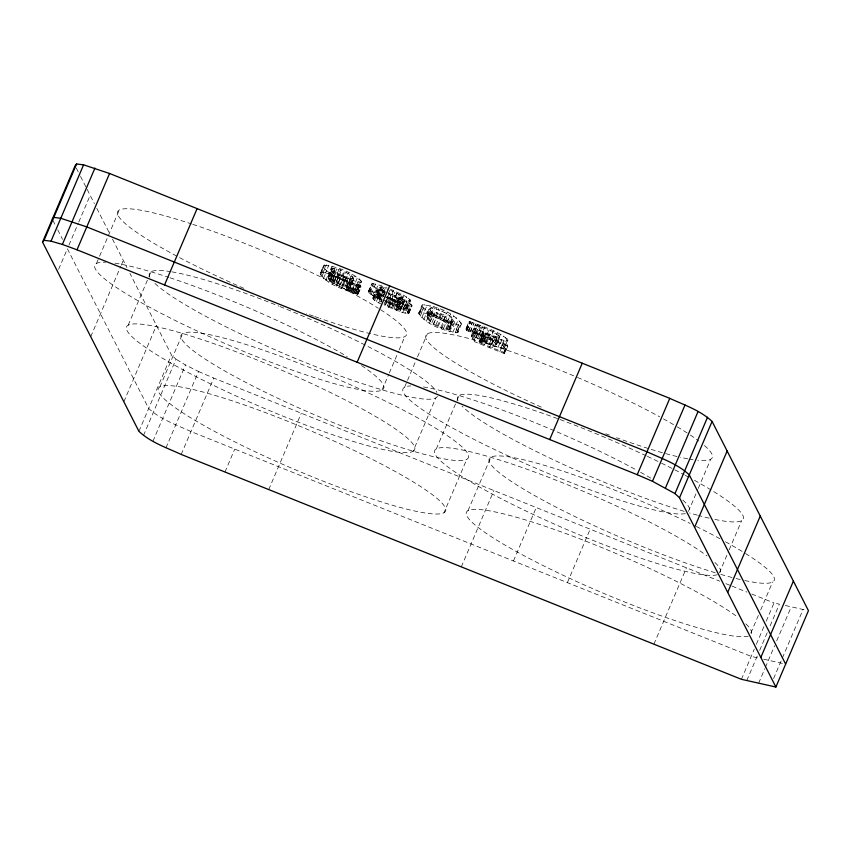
<?xml version="1.0" encoding="UTF-8"?>
<svg xmlns="http://www.w3.org/2000/svg" width="851" height="851" viewBox="0 0 851 851"><rect width="100%" height="100%" fill="white"/><g stroke="black" fill="none" stroke-linecap="round" stroke-linejoin="round"><path stroke-width="0.64" stroke-dasharray="4.25 3.19" d="M426.83 316.859L430.095 308.434L431.393 307.732L436.574 308.902L446.392 313.328L451.094 316.859L453.306 320.401L449.605 329.326C441.254 328.56 431.042 324.656 426.83 316.859L430.095 308.434M450.041 328.826C447.03 320.274 435.552 316.466 427.276 315.572L426.84 316.061M331.507 270.799C338.804 279.032 350.293 281.851 360.356 285.532L361.111 287.021L357.856 294.648C344.74 289.329 328.401 285.936 320.221 273.799L323.72 265.246C336.73 266.14 352.463 272.192 361.632 281.713L357.899 289.797C347.389 288.67 337.379 283.649 328.252 278.437L331.507 270.799C340.645 276.022 350.644 281.043 361.154 282.16L361.632 281.713M320.221 273.799L323.72 265.246M461.423 323.88L457.891 332.39C444.148 331.401 426.957 325.125 418.703 313.381L422.234 304.86C435.978 305.849 453.168 312.147 461.423 323.88L461.146 324.763C447.403 323.763 430.212 317.487 421.958 305.743L422.234 304.86M457.891 332.39L458.168 331.507C449.913 319.785 432.723 313.487 418.979 312.498M58.634 269.267L67.378 248.769L148.68 408.437C160.499 419.564 176.487 424.83 190.975 431.531L751.199 656.408L758.954 658.142M68.931 245.131L78.26 223.27M78.771 222.047L90.174 195.336M96.471 263.48L99.067 257.417M99.588 256.194L119.268 210.048M90.738 336.719L120.704 266.448M121.225 265.235L123.299 260.385M128.193 325.188L148.404 277.83M148.914 276.607L150.989 271.756M123.863 401.768L156.424 325.433M138.915 431.34L171.476 354.995L129.926 273.394M159.914 386.897L182.71 333.464M143.457 435.542L176.019 359.207L171.476 354.995M152.925 441.286L185.486 364.951L176.019 359.207M165.966 447.839L198.528 371.493L185.486 364.951M181.21 454.434L213.771 378.089L719.744 581.19M224.972 472.007L234.738 449.105M320.465 272.884L321.433 272.416L324.688 264.778M320.678 275.181L323.933 267.544L323.476 266.161M321.433 272.416L323.103 272.405L326.358 264.778M321.763 276.745L325.018 269.107L323.933 267.544M323.103 272.405L325.539 272.863L328.794 265.235M323.486 278.426L326.741 270.788L325.018 269.107M325.848 280.213L329.103 272.586L326.741 270.788M325.539 272.863L328.763 273.788L332.018 266.15M328.284 276.043L331.805 268.076C339.453 269.32 348.708 272.129 353.676 278.309L350.208 286.308L345.506 285.542L336.209 281.798L330.911 278.905L328.412 276.586L331.805 268.076M328.412 276.586L331.539 268.405M328.55 275.713L329.231 275.607L332.486 267.969M328.911 277.277L332.167 269.65L331.667 268.948M329.231 275.607L330.316 275.713L333.581 268.076M357.856 294.648L357.101 293.159C347.314 289.765 336.847 286.638 329.039 279.596L333.007 270.416L332.167 269.65M329.497 279.234L332.752 271.607M328.837 282.117L332.092 274.49L329.103 272.586M330.316 275.713L331.762 276.032L335.028 268.405M330.911 278.905L334.166 271.267L333.007 270.416M330.241 280.809L336.028 267.544M330.901 280.064L334.156 272.426M331.762 276.032L333.539 276.564L336.794 268.927M332.422 279.83L335.677 272.203L334.166 271.267M331.879 282.085L335.134 274.458M332.464 280.915L335.72 273.288M332.422 284.117L335.677 276.479L332.092 274.49M334.198 280.809L338.889 269.661M334.188 281.798L337.443 274.171M333.932 283.426L337.187 275.798M328.763 273.788L337.57 277.032L340.825 269.395M336.209 281.798L339.464 274.16L335.677 272.203M336.039 282.692L339.304 275.064M333.539 276.564L338.049 278.224L341.304 270.597M336.4 284.819L339.655 277.192M336.56 286.17L339.815 278.532L335.677 276.479M337.996 283.585L341.251 275.947M338.443 282.809L341.698 275.171L339.464 274.16M350.421 285.936L347.868 283.043L340.591 279.277L343.847 271.65M358.377 289.34C355.197 283.468 347.293 281.862 341.762 278.766L345.017 271.129M339.262 286.255L343.293 276.83M340.911 283.83L344.166 276.192L351.867 278.734L353.676 278.309M342.836 280.287L346.091 272.65M342.187 285.351L345.442 277.713M341.24 288.287L344.495 280.649L339.815 278.532M344.804 281.255L348.059 273.618M343.4 284.798L346.655 277.16M345.538 280.436L348.793 272.799M342.506 287.734L345.761 280.096M346.485 282.17L349.74 274.543M345.506 285.542L348.761 277.905M346.229 286.915L351.123 275.416M348.889 282.043L352.144 274.416M347.251 286.064L350.506 278.426M346.155 289.255L349.41 281.617M348.963 283.872L352.218 276.235M346.474 290.468L349.729 282.83L361.111 287.021M348.612 286.361L351.867 278.734L353.463 278.671L350.208 286.308M349.761 284.638L353.016 277M347.665 289.851L350.92 282.224M347.953 291.053L353.516 277.724M349.708 288.159L352.963 280.522M351.814 283.596L355.069 275.958M349.144 290.425L352.399 282.787M349.421 291.627L352.676 283.989M350.58 290.957L353.835 283.33M350.878 292.18L354.133 284.542M352.633 289.074L357.494 277.394M351.974 291.467L355.229 283.83M352.325 292.712L355.58 285.085M268.746 489.57L301.307 413.224M353.325 291.936L356.58 284.308M356.112 286.34L359.367 278.702M355.005 289.648L358.26 282.021M353.761 293.233L357.016 285.606M354.633 292.382L357.888 284.745M357.431 287.51L360.696 279.873M356.771 289.893L360.037 282.266M355.154 293.733L358.409 286.096M355.888 292.787L359.143 285.159M358.207 288.542L361.462 280.904M357.899 289.797L361.154 282.16M356.516 294.201L360.356 285.532M357.218 293.393L360.473 285.766M357.473 293.903L360.728 286.276M357.739 294.414L360.994 286.787M381.61 304.19C370.493 299.658 370.6 295.127 382.365 300.243L371.047 294.499L368.345 291.499L372.227 283.585L378.142 284.777L387.152 288.01M368.419 292.138L371.6 283.872M368.345 291.499L372.227 283.585M368.919 292.818L372.185 285.191L371.674 284.5M368.972 291.212L370.281 291.276L373.536 283.638M369.802 293.616L373.057 285.979L372.185 285.191M371.047 294.499L375.525 284.043M372.653 295.488L375.908 287.861L373.057 285.979M370.281 291.276L374.876 292.414L378.142 284.777M372.738 298.158L376.312 290.287L385.62 292.606M372.812 298.573L376.312 290.287M373.749 297.871L377.004 290.234M373.451 299.371L377.855 288.936L375.908 287.861M374.812 297.999L378.067 290.361M384.96 292.818L382.163 299.361L376.61 295.552L380.11 287.234L387.45 289.138M374.663 300.339L380.11 287.234M376.525 295.106L377.578 294.85L381.301 285.819M376.238 298.307L380.312 288.521L379.78 287.478M376.876 297.722L380.131 290.085L377.855 288.936M377.844 296.829L381.099 289.191L380.312 288.521M377.578 294.85L378.706 295.031L381.961 287.393M376.44 301.467L379.695 293.829L375.993 290.521M377.972 298.775L381.227 291.148M378.961 297.595L382.216 289.957L381.099 289.191M378.706 295.031L380.206 295.425L383.461 287.787M379.461 298.946L382.716 291.308L380.131 290.085M374.876 292.414L381.759 294.808L385.024 287.181M380.014 299.424L383.663 290.808L382.216 289.957M378.78 302.765L382.046 295.137L379.695 293.829M385.29 288.372L382.035 295.999L380.206 295.425M384.216 293.414L380.759 301.648L384.216 293.414L384.843 293.404M381.152 302.158L382.078 299.978M389.939 290.117L386.684 297.744L395.353 301.711L399.162 304.605C395.343 306.488 388.599 301.52 384.195 300.318M386.482 301.328L389.737 293.691L387.45 292.68M384.865 296.563L388.067 298.052L384.812 305.69L402.651 312.636L408.82 313.562L412.075 305.935L410.831 304.137L399.704 298.265L396.449 305.892L406.459 310.998L408.82 313.562M385.599 304.945L388.854 297.307L387.322 296.52L384.067 304.147L395.96 309.232L400.747 310.03L404.002 302.392L400.63 299.509L388.747 294.446L385.492 302.073L397.374 307.147L400.747 310.03M387.439 302.786L390.694 295.148M389.258 298.807L392.513 291.18L390.8 290.468M387.12 296.925L390.364 298.265L393.619 290.627L404.012 295.478L409.746 299.19L410.565 300.605L405.108 313.338M387.386 305.796L390.641 298.158L388.854 297.307M389.045 302.392L392.3 294.754C395.109 295.244 400.342 299.031 402.417 296.978L400.066 294.925L392.513 291.18M389.694 303.658L392.949 296.031M388.386 307.254L394.821 292.191M389.428 306.69L392.683 299.052L400.853 302.126L404.002 302.392M391.556 303.36L394.811 295.733M392.003 304.615L396.853 293.159M396.449 305.892L405.076 308.509L407.31 308.243L403.268 304.52L394.268 299.967L397.523 292.329M391.715 307.626L394.97 299.999M393.726 304.147L396.981 296.51M392.354 308.881L398.608 294.074M394.045 305.509L397.3 297.871M394.002 308.519L398.811 297.095M396.811 302.562L400.066 294.925M397.725 301.584L400.981 293.946M395.843 306.36L399.098 298.722M397.066 305.126L400.321 297.488M397.928 303.328L401.183 295.691M395.96 309.232L399.215 301.605M397.374 307.147L401.97 296.371M396.279 310.413L399.534 302.775L408.363 305.7L412.075 305.935M398.917 305.286L402.417 296.978M399.247 305.052L402.502 297.414M397.598 309.764L400.853 302.126M398.64 307.881L402.215 299.403M399.183 306.86L404.012 295.478M398.896 310.104L402.863 300.903M400.278 309.115L403.544 301.488M399.704 311.668L404.48 300.477M400.481 310.243L404.789 299.988L410.565 300.605M403.268 304.52L406.523 296.882M403.502 308.168L406.757 300.541M403.246 309.147L406.501 301.509M405.172 305.754L408.427 298.127M402.651 312.636L405.906 305.009M405.076 308.509L408.331 300.882M405.002 310.115L408.257 302.477M406.48 306.817L409.746 299.19M406.246 308.636L409.501 301.009M406.991 308.551L410.448 300.084M406.459 310.998L409.714 303.36M407.576 311.774L410.831 304.137M406.98 313.721L410.235 306.094M408.342 312.445L411.597 304.807M408.225 313.806L411.48 306.169M408.778 313.008L412.033 305.371M382.067 390.003L388.801 374.206M389.311 372.993L398.64 351.133M399.162 349.921L404.853 336.56M418.703 313.381L421.958 305.743M419.958 312.04L423.213 304.413M419.139 314.7L422.394 307.062M421.639 312.019L424.894 304.392M420.171 316.253L423.426 308.626M421.724 317.88L427.276 304.796M423.787 319.55L427.042 311.913M427.085 313.274L430.34 305.637M427.276 315.572L430.532 307.934M428.138 315.37L431.393 307.732M427.245 317.955L430.5 310.317L430.085 309.221M426.362 321.284L429.617 313.647M429.425 315.466L432.691 307.828M428.01 319.189L431.266 311.551L430.5 310.317M430.829 314.54L434.084 306.903M429.042 320.401L432.297 312.764L431.266 311.551M431.159 315.859L434.414 308.222M429.447 323.072L432.702 315.434M430.34 321.593L433.595 313.966L432.297 312.764M433.319 316.54L436.574 308.902M431.914 322.774L435.169 315.136L433.595 313.966M404.597 387.216L417.022 358.058M417.543 356.846L427.383 333.773M435.265 316.242L438.52 308.605M435.914 317.519L439.169 309.892M432.999 324.891L436.255 317.253M433.744 323.933L436.999 316.295L435.169 315.136M435.861 325.082L441.86 311.03M439.797 318.136L443.052 310.509M437.052 326.741L440.307 319.114M438.254 326.22L444.275 312.179M443.137 320.965L446.392 313.328M443.85 319.997L447.105 312.36M440.924 327.358L444.179 319.721L450.711 321.795L453.306 321.199M441.573 328.635L444.828 321.008M444.967 322.125L448.232 314.487M443.541 328.348L446.796 320.71M446.541 323.306L449.796 315.668M447.413 321.816L450.668 314.189M445.711 329.039L448.966 321.401M447.839 324.497L451.094 316.859M446.009 330.337L449.264 322.71M447.445 329.433L452.126 318.072M450.498 323.603L453.753 315.966M449.636 326.944L452.892 319.306M448.743 329.528L451.998 321.891M449.605 329.326L453.306 320.401M449.764 331.613L453.019 323.976M453.083 325.337L456.338 317.7M452.828 332.454L458.412 319.38M456.71 328.635L459.965 320.997M455.211 332.869L458.466 325.231M457.742 330.199L460.997 322.561M456.902 332.847L460.157 325.21M413.022 451.37A156.573 20.977 23.1 0 0 219.313 345.58A156.573 20.977 23.1 0 0 179.487 367.887A156.573 20.977 23.1 0 0 413.022 451.37L435.818 397.928M469.124 321.295L469.954 322.944C480.124 326.667 491.41 329.38 499.792 336.432L498.516 337.198L492.889 335.677L474.571 327.997L471.316 335.624L489.633 343.315L495.261 344.836L496.537 344.07C488.155 337.017 476.868 334.305 466.699 330.571L465.859 328.933L469.124 321.295C482.368 326.486 497.016 330.305 507.909 339.687L504.143 348.463L494.761 346.378L479.528 340.283L482.783 332.645L501.282 339.783L506.058 340.847L508.015 340.443M465.997 329.188L469.252 321.55M466.284 329.752L469.539 322.114M466.571 330.316L469.826 322.689M466.699 330.571L469.954 322.944M465.859 328.933L467.412 329.454L470.667 321.827M468.444 331.124L471.699 323.486M467.412 329.454L469.071 330.039L472.326 322.401M470.209 331.699L473.464 324.071M469.071 330.039L470.837 330.677L474.092 323.05M471.986 332.305L475.241 324.678M470.837 330.677L472.709 331.379L475.975 323.742M471.784 336.57L475.049 328.933M473.784 332.943L477.039 325.305M472.794 336.336L476.049 328.699M472.709 331.379L474.709 332.135L477.964 324.497M472.837 338.634L476.092 330.996M475.603 333.603L478.858 325.976M474.305 337.039L477.56 329.401M474.709 332.135L476.805 332.943L480.06 325.305M473.89 340.687L477.145 333.06M475.847 337.741L479.102 330.103M482.783 332.645L484.272 335.581L507.111 344.751L507.802 346.112L504.547 353.739L474.369 341.634L480.719 326.667M476.805 332.943L479.017 333.805L482.272 326.178M477.411 338.432L480.666 330.794M479.347 335.028L482.602 327.39M478.985 339.113L482.24 331.486M479.017 333.805L481.326 334.73L484.581 327.092M481.272 335.794L484.527 328.156M479.762 340.74L483.017 333.103M480.581 339.794L483.836 332.156M479.081 343.527L483.666 333.049M480.272 341.751L483.528 334.113M481.304 341.081L484.559 333.443M480.783 342.762L484.049 335.124M504.547 353.739L503.845 352.378L481.017 343.219L485.432 332.815M436.308 448.924L456.519 401.555M457.03 400.342L459.104 395.481M482.187 341.474L485.442 333.837M484.432 337.092L487.687 329.465M483.07 341.857L486.325 334.22M483.783 341.102L487.038 333.475M481.326 334.73L486.038 336.677L489.293 329.039M483.953 342.23L487.208 334.592M484.836 342.602L488.091 334.964M484.591 344.655L490.516 330.699M485.719 342.964L488.974 335.326M486.602 343.315L490.165 334.688M489.75 339.506L493.006 331.879M504.76 348.08L503.835 346.293L500.239 343.655L490.293 338.549L493.548 330.911M489.633 343.315L492.889 335.677M491.91 340.623L495.165 332.986M489.453 347.687L492.708 340.049M490.963 345.017L494.218 337.379M491.931 344.059L495.186 336.422M493.686 341.645L497.356 332.709M492.431 347.804L497.08 336.932M495.048 342.559L498.314 334.932M494.761 346.378L499.26 335.741M496.186 344.836L499.792 336.432M497.452 342.07L500.707 334.432M496.612 344.581L499.867 336.953M498.026 347.41L501.282 339.783M500.239 343.655L503.494 336.028M500.739 348.123L503.994 340.485M502.367 345.07L505.622 337.432M499.824 351.846L503.537 343.315M502.803 348.474L507.09 338.655M504.143 348.463L507.909 339.687M503.845 352.378L507.111 344.751M503.962 352.591L507.217 344.963M504.196 353.059L507.451 345.432M504.43 353.527L507.696 345.9M443.977 512.738A156.159 20.924 23.1 0 0 250.79 407.235A156.159 20.924 23.1 0 0 211.069 429.489A156.159 20.924 23.1 0 0 443.977 512.738L466.774 459.306A156.159 20.924 23.1 0 0 273.586 353.793A156.159 20.924 23.1 0 0 233.865 376.046A156.159 20.924 23.1 0 0 466.774 459.306M468.029 510.632L490.825 457.189M461.316 566.872L493.878 490.527M513.451 560.969L536.247 507.536M567.372 582.616L590.168 529.184M688.416 511.494L697.735 489.633M698.256 488.421L710.691 459.274M653.898 644.175L686.459 567.83M719.372 572.872L728.69 551.012M729.211 549.789L741.647 520.642M750.848 633.027L758.613 614.805M760.688 609.954L772.602 582.02M741.434 679.311L754.305 649.122M756.379 644.26L764.155 626.049M766.23 621.187L773.995 602.965L779.378 604.167L769.017 628.463M746.816 680.513L757.624 655.185M759.698 650.324L768.496 629.676M758.656 683.162L764.826 668.695M765.347 667.492L774.644 645.686M776.718 640.824L791.228 606.827M773.591 678.587L803.067 609.476M402.151 302.477L403.736 302.605M785.303 605.497L806.301 610.199M763.687 659.206L782.431 663.397M404.789 299.988L399.704 298.265M381.759 294.808L383.897 295.648M399.534 302.775L388.067 298.052M507.802 346.112L477.624 333.996L474.571 327.997M725.914 583.669L730.849 585.648M732.073 586.137L746.87 592.083M751.805 594.062L773.995 602.965M390.375 289.297L393.619 290.627M389.737 293.691L392.3 294.754M337.57 277.032L341.762 278.766M338.049 278.224L340.591 279.277M341.698 275.171L344.166 276.192M344.495 280.649L349.729 282.83M444.179 319.721L436.999 316.295M198.528 371.493L213.771 378.089M390.364 298.265L394.268 299.967M390.641 298.158L392.683 299.052M486.038 336.677L490.293 338.549M382.716 291.308L384.652 292.18M383.663 290.808L385.418 291.723M328.252 278.437L329.039 279.596M479.528 340.283L481.017 343.219M471.316 335.624L474.369 341.634M76.313 168.126L79.93 175.221M80.537 176.412L86.557 188.231M87.164 189.422L94.387 203.612M96.791 208.346L110.045 234.365M112.46 239.088L126.905 267.48M52.922 220.388L55.326 225.121M57.74 229.844L62.559 239.312M748.263 636.091A154.903 20.754 23.1 0 1 537.747 562.851A154.903 20.754 23.1 0 1 512.217 516.1A154.903 20.754 23.1 0 1 738.019 617.347M745.87 623.879A154.903 20.754 23.1 0 1 749.805 635.452M745.508 553.512A154.903 20.754 23.1 0 1 742.359 580.02M740.2 579.531A154.903 20.754 23.1 0 1 733.307 577.84M732.094 577.521A154.903 20.754 23.1 0 1 720.637 574.351M715.255 572.744A154.903 20.754 23.1 0 1 489.74 462.614A154.903 20.754 23.1 0 1 690.15 523.45M696.352 526.503A154.903 20.754 23.1 0 1 721.861 539.768M725.552 541.81A154.903 20.754 23.1 0 1 744.529 552.905M704.426 445.552A155.733 20.871 23.1 0 1 697.831 460.274M693.097 459.7A155.733 20.871 23.1 0 1 689.129 459.061M687.736 458.806A155.733 20.871 23.1 0 1 680.279 457.274M676.992 456.519A155.733 20.871 23.1 0 1 663.684 453.062M662.386 452.7A155.733 20.871 23.1 0 1 616.56 437.733M609.412 435.116A155.733 20.871 23.1 0 1 605.784 433.755M541.279 407.15A155.733 20.871 23.1 0 1 426.628 334.294A155.733 20.871 23.1 0 1 576.265 376.919M577.478 377.44A155.733 20.871 23.1 0 1 659.663 416.799M663.386 418.852A155.733 20.871 23.1 0 1 676.183 426.191M677.268 426.84A155.733 20.871 23.1 0 1 689.097 434.255M690.299 435.042A155.733 20.871 23.1 0 1 698.841 441.063M717.297 574.723A155.318 20.807 23.1 0 1 506.217 501.282A155.318 20.807 23.1 0 1 480.624 454.402A155.318 20.807 23.1 0 1 707.032 555.926M714.904 562.479A155.318 20.807 23.1 0 1 718.85 574.085M694.469 480.326A155.318 20.807 23.1 0 1 711.319 518.653M709.149 518.153A155.318 20.807 23.1 0 1 698.565 515.493M697.32 515.153A155.318 20.807 23.1 0 1 689.533 512.951M684.14 511.345A155.318 20.807 23.1 0 1 462.05 406.097M458.019 400.917A155.318 20.807 23.1 0 1 558.905 419.128M560.107 419.575A155.318 20.807 23.1 0 1 646.207 455.806M647.398 456.359A155.318 20.807 23.1 0 1 658.972 461.923M661.472 463.146A155.318 20.807 23.1 0 1 684.193 474.752M685.31 475.347A155.318 20.807 23.1 0 1 689.693 477.709M361.505 365.568A156.999 21.03 23.1 0 1 251.619 354.644A156.999 21.03 23.1 0 1 105.652 262.214M114.938 263.161A156.999 21.03 23.1 0 1 168.775 277.373M170.009 277.777A156.999 21.03 23.1 0 1 347.282 356.654M380.61 309.721A156.999 21.03 23.1 0 1 319.944 318.391M318.668 317.944A156.999 21.03 23.1 0 1 314.796 316.583M313.498 316.115A156.999 21.03 23.1 0 1 306.392 313.54M243.811 288.329A156.999 21.03 23.1 0 1 120.055 218.356A156.999 21.03 23.1 0 1 191.571 223.93M192.805 224.345A156.999 21.03 23.1 0 1 378.376 308.296M437.435 396.247A156.573 20.977 23.1 0 1 309.934 364.366A156.573 20.977 23.1 0 1 154.978 283.457M149.893 277.235A156.573 20.977 23.1 0 1 170.625 271.629M171.891 271.841A156.573 20.977 23.1 0 1 278.756 306.073M279.947 306.551A156.573 20.977 23.1 0 1 436.914 392.449M685.374 513.589A155.733 20.871 23.1 0 1 505.079 454.477A155.733 20.871 23.1 0 1 410.725 385.939M423.468 386.982A155.733 20.871 23.1 0 1 636.878 470.241M640.59 472.294A155.733 20.871 23.1 0 1 652.292 478.985M682.821 500.048A155.733 20.871 23.1 0 1 688.895 511.962M436.542 312.434C446.211 320.274 453.572 317.04 436.542 312.434"/><path stroke-width="1.28" d="M42.55 242.109L75.111 165.764L76.601 163.977L83.579 164.839L109.566 173.476L669.79 398.353C684.278 405.055 700.267 410.32 712.085 421.447L808.45 610.678L775.889 687.023L741.434 679.311L181.21 454.434C166.722 447.732 150.733 442.467 138.915 431.34L42.55 242.109L44.039 240.322L76.601 163.977M44.039 240.322L51.017 241.173L83.579 164.839M51.017 241.173L62.378 244.428L94.94 168.083M62.378 244.428L77.005 249.811L109.566 173.476M164.541 284.957L197.102 208.612M357.122 362.249L389.684 285.915M549.693 439.552L582.254 363.217M77.005 249.811L637.229 474.688L669.79 398.353M775.889 687.023L679.523 497.782L674.981 493.58L652.472 481.294L685.034 404.948M665.514 487.836L698.075 411.49M674.981 493.58L707.543 417.235M679.523 497.782L712.085 421.447M694.576 527.354L727.137 451.009M727.701 592.402L760.262 516.057M760.826 657.451L793.398 581.105M52.315 219.207L53.815 217.42L60.793 218.271L86.77 226.909L647.005 451.785C661.493 458.498 677.47 463.763 689.289 474.879L785.654 664.12M637.229 474.688L652.472 481.294"/></g></svg>
